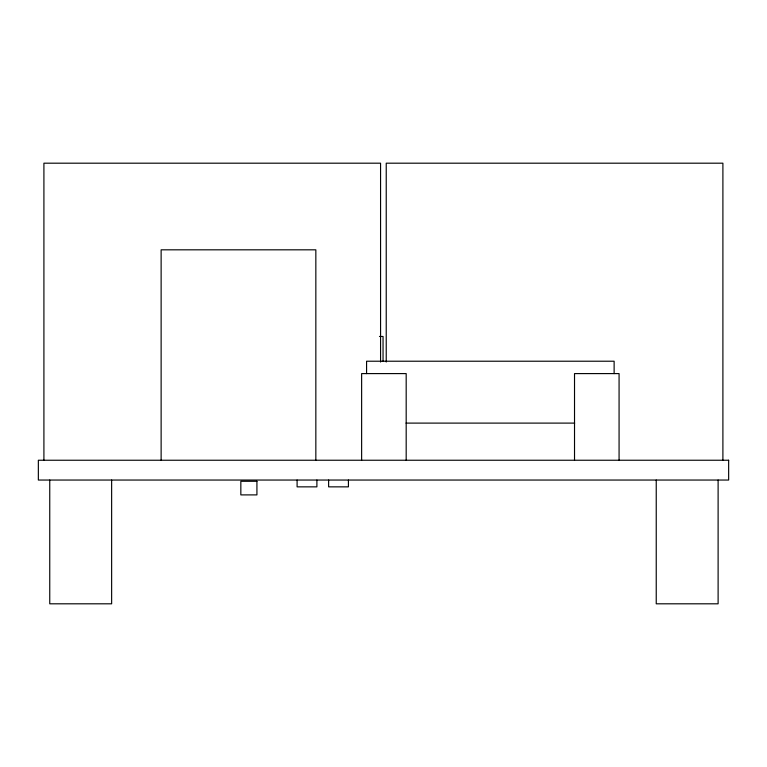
<?xml version="1.0" encoding="UTF-8"?>
<svg xmlns="http://www.w3.org/2000/svg" width="767" height="767" viewBox="0 0 767 767"><rect width="100%" height="100%" fill="white"/><g stroke="black" fill="none" stroke-linecap="round" stroke-linejoin="round"><path stroke-width="1.15" d="M379.464 336.464L383.049 336.464L383.049 361.458M406.04 423.106L574.656 423.106M722.898 460.238L722.898 163.189L386.232 163.189L386.232 362.024M718.113 480.046L718.113 603.811L656.236 603.811L656.236 480.046M619.074 460.238L619.074 373.596L574.521 373.596L574.521 460.238M614.127 373.625L614.127 361.219L366.578 361.219L366.578 373.625M406.184 460.238L406.184 373.596L361.631 373.596L361.631 460.238M380.566 362.024L380.566 163.189L43.911 163.189L43.911 460.238M348.419 480.046L348.419 486.853L328.621 486.853L328.621 480.046M316.896 480.046L316.896 486.853L297.097 486.853L297.097 480.046M315.841 460.238L315.841 249.821L161.128 249.821L161.128 460.238M111.637 480.046L111.637 603.811L49.75 603.811L49.75 480.046M728.65 460.238L38.35 460.238L38.35 480.046L728.65 480.046L728.65 460.238M256.926 481.283L240.838 481.283L240.838 494.897L256.926 494.897L256.926 481.283"/></g></svg>
